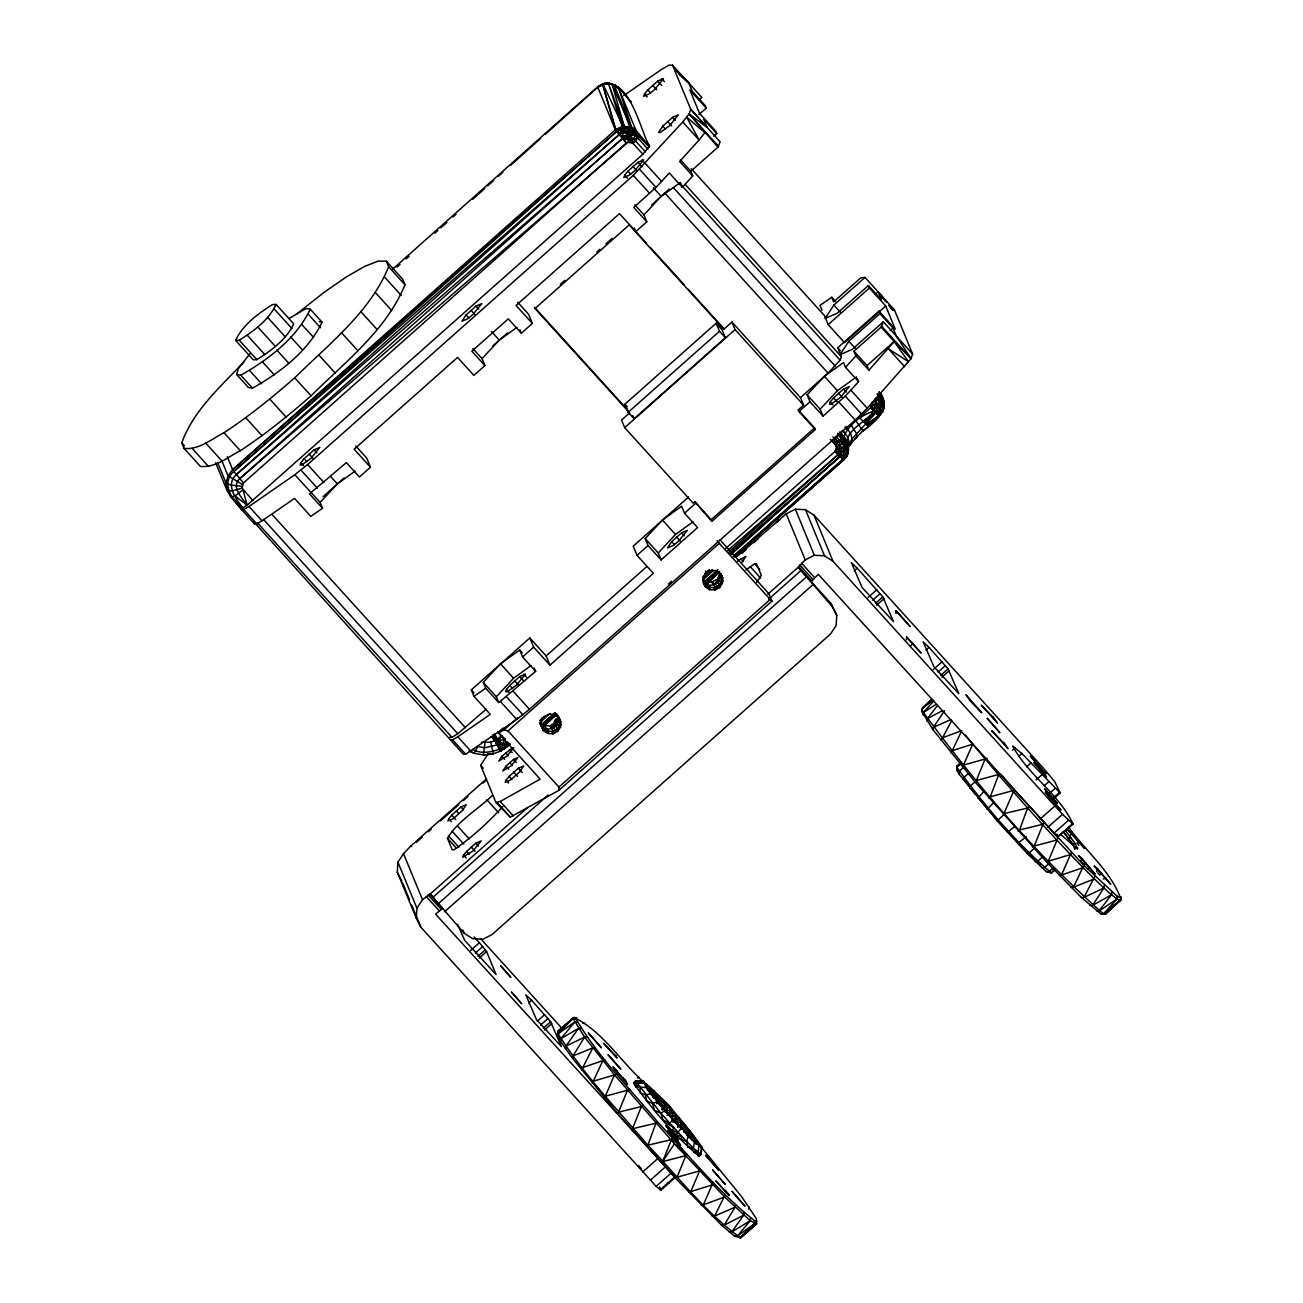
<?xml version="1.0" encoding="UTF-8"?>
<svg xmlns="http://www.w3.org/2000/svg" width="1303" height="1303" viewBox="0 0 1303 1303"><rect width="100%" height="100%" fill="white"/><g stroke="black" fill="none" stroke-linecap="round" stroke-linejoin="round"><path stroke-width="1.5" d="M544.573 729.989L539.931 723.312L543.416 730.674L547.765 733.459L552.977 733.719L557.651 731.358L559.639 724.859L559.687 719.077L557.896 715.461M721.536 581.089L722.432 583.239L718.767 585.65L719.565 587.588L721.536 581.089L721.601 575.323L722.742 578.092L722.432 583.239L719.565 587.588L714.891 589.95L709.679 589.689L705.33 586.904L702.985 582.311L703.311 577.164L706.177 572.831L710.852 570.47L716.064 570.714L720.412 573.499L722.742 578.092M734.469 556.804L843.578 459.926C844.507 451.946 844.051 441.75 839.083 435.104M879.395 415.559L880.046 410.966L877.685 395.868M559.704 727.204L557.212 724.11L557.472 715.673M721.618 583.435L719.126 580.356L719.386 571.919M734.159 556.723L843.578 459.926L847.194 455.382L847.699 450.903L843.448 438.183L839.458 433.85M875.29 398.376L877.636 415.103L883.19 410.494L883.434 407.139L879.199 394.418L877.261 393.978C894.672 406.324 873.336 423.345 862.456 431.326C873.547 422.139 891.871 409.386 880.437 393.229C883.418 398.848 885.437 405.428 882.929 411.618L867.293 425.511L878.939 416.064L870.551 407.839L871.821 402.578L878.597 399.321L879.737 396.389L877.212 394.141M649.578 146.066L637.037 132.026L632.704 131.342L629.919 134.763L627.997 142.239L239.703 478.69C230.696 487.403 242.342 497.958 247.179 505.173L642.9 154.243L649.578 146.066C640.262 131.864 629.121 69.613 597.735 87.057L615.358 129.86L626.157 143.118L243.466 482.941L242.081 488.169L252.831 500.596M645.685 1086.539L645.734 1084.796L642.754 1081.132L635.799 1080.724L633.975 1082.809L635.962 1081.523L642.786 1081.555M495.922 802.42L510.336 817.144L558.824 790.384L558.922 787.061L508.007 730.918L504 729.908L498.397 733.052L540.175 779.113L500.238 801.475L495.922 802.42L480.644 765.317L488.136 753.753M839.898 432.547C844.507 437.727 849.996 444.616 847.683 452.076L844.295 454.731L841.885 458.868L839.474 440.512L836.086 436.13M879.085 391.959L883.467 400.412L879.199 394.418L884.004 402.822L883.89 405.77L883.418 408.295L880.046 410.966L877.636 415.103M645.441 1086.588L646.304 1084.471C656.386 1096.002 675.426 1105.775 677.218 1121.802L683.277 1123.251L698.815 1144.05L695.639 1143.839L698.001 1142.08L691.893 1139.978M841.885 458.868L847.439 454.258L847.992 446.082C842.797 430.56 866.951 422.074 873.613 411.096L880.046 410.966L876.544 405.184L871.886 405.331L873.613 411.096C861.202 415.348 848.709 424.42 843.807 436.863C847.895 442.026 849.735 449.112 847.194 455.382L733.67 556.593M837.943 433.541L841.559 437.629L842.227 436.912L841.526 437.743L843.448 438.183C849.719 443.248 842.894 451.213 836.151 449.095L834.8 451.604L725.69 548.482M881.691 398.865L880.6 402.969L876.544 405.184L873.596 410.217L870.551 407.839L859.508 417.628L868.026 426.146L882.929 411.618M485.025 742.889L483.397 754.991L493.43 753.851L490.677 742.238L481.296 742.238M626.157 143.118L622.769 135.838L622.818 130.675C626.515 125.593 634.04 126.896 637.037 132.026L633.193 128.427L629.17 126.733L649.366 147.044M1068.883 827.503C1085.725 851.234 1111.703 871.919 1121.052 899.591L1105.465 914.169L1100.677 913.729L1081.425 897.506L1046.342 861.772L975.361 782.321L933.095 729.843L921.758 711.487L922.768 707.659L931.596 699.548M700.167 1145.809L741.782 1196.871L756.457 1218.794L756.62 1223.924L740.446 1237.85L734.517 1236.091L721.601 1225.211L675.166 1177.928L617.834 1113.739L572.587 1058.411L560.583 1041.406L557.586 1034.11L557.749 1031.341L573.923 1017.415C601.872 1030.771 620.261 1060.805 643.063 1081.555M675.671 1177.081L660.963 1190.144L656.175 1186.381L420.853 927.182L416.292 918.24L397.301 872.163L397.92 862.097L403.523 853.644L410.543 846.282L486.573 778.771M416.292 918.24L416.911 908.175L397.92 862.097M541.087 726.08L541.608 718.034M559.687 719.077L560.827 721.862L560.518 727.009L557.651 731.358L556.853 729.419L560.518 727.009L559.639 724.859M557.912 1036.471L557.749 1031.341L573.923 1017.415L571.089 1020.249M701.226 1153.497L701.633 1146.624C684.498 1123.007 665.23 1099.634 642.754 1081.132L633.747 1083.477C652.803 1109.716 674.221 1135.695 699.174 1156.233L701.226 1153.497L699.174 1156.233M1054.355 798.218L1060.235 792.99L1021.829 753.476L1012.675 746.049C1028.262 775.252 1059.241 794.097 1073.102 824.196L1062.482 814.277L832.992 561.235L824.49 555.778L814.326 555.29L805.221 559.899L798.202 567.261L830.825 603.256L835.386 612.198L836.738 615.488L836.135 625.538L830.516 634.007L491.98 934.609L482.876 939.219L472.712 938.73L464.21 933.29L430.218 894.005L422.514 899.721L416.911 908.175M906.416 639.757L906.595 637.004L920.944 652.852L906.595 637.004M1055.463 869.443L1051.423 873.043L1046.244 871.577L1026.992 853.286L997.137 820.841L958.927 773.933L956.711 770.073L956.956 765.985L961.011 762.385M1100.677 913.729L1103.429 913.892L1120.205 900.65L1121.215 896.822M640.115 1081.718L643.063 1082.207L665.312 1110.368L698.945 1145.76L697.659 1155.745L700.933 1154.377L701.633 1146.624M923.257 715.135L921.921 708.718L931.824 699.434M575.845 1018.637L573.076 1018.474L558.075 1033.719C583.369 1074.258 616.971 1108.967 647.868 1145.223C677.983 1176.593 705.184 1212.148 740.446 1237.85L754.584 1223.647L754.779 1220.878C718.425 1192.18 688.994 1155.631 657.543 1121.85C629.642 1088.168 597.751 1056.668 575.845 1018.637L576.692 1017.578M956.711 770.073L956.793 768.77M1054.208 869.296L1051.423 873.043C1015.688 842.373 984.319 805.612 956.874 767.32L956.956 765.985M1074.812 848.97L1072.695 843.855L1064.079 832.226M1065.463 830.516L1075.415 843.872L1077.581 849.149L1061.033 834.751M646.076 1087.696L646.304 1084.471L645.718 1085.725L646.304 1084.471L647.526 1090.416L649.106 1086.588L646.76 1086.181L646.304 1084.471L645.799 1085.546M560.583 1041.406L560.795 1038.719L574.59 1022.187L577.359 1022.285M728.963 551.967L837.862 454.861L836.151 449.095L836.282 443.769L833.154 439.192M933.909 700.867L923.436 712.432C976.403 785.058 1036.146 854.247 1103.429 913.892L1116.997 899.021L1117.208 896.269L1083.819 865.322L1014.614 790.155L990.231 796.817L989.091 798.332M870.99 407.35L875.763 410.966L875.583 413.149L852.178 438.785L847.553 446.017M958.927 773.933L959.155 771.295L963.194 767.695M927.068 721.308L927.313 718.686L936.938 706.21M734.517 1236.091L737.237 1236.238L750.235 1220.699L750.479 1217.963M697.366 1144.034L698.815 1144.05L697.284 1143.22L698.001 1142.08L696.274 1141.2L694.939 1137.666L675.72 1114.505L673.423 1116.345L671.745 1111.215L667.853 1105.726L662.217 1105.025L660.377 1097.712L656.126 1094.65L653.471 1095.937L653.927 1091.132L649.317 1088.249L649.106 1086.588L647.021 1086.36L652.119 1090.676L650.067 1092.663L649.317 1088.249L652.021 1090.758M840.24 454.812L840.81 448.949L844.295 454.731L841.184 455.138L834.8 451.604L843.546 459.926C850.859 453.737 849.084 442.857 841.526 437.743M896.057 613.55L895.731 610.684L910.097 626.515L896.317 610.83M565.518 1048.768L565.795 1046.211L578.467 1028.442L581.171 1028.458M748.573 1209.054L748.85 1206.497M1096.393 910.83L1099.08 910.944L1111.508 894.77L1111.817 892.083M835.239 451.115L837.845 453.981L839.702 445.414L842.862 443.085L843.986 440.153L837.34 434.502M873.596 410.217L875.437 401.65L878.808 404.435L880.339 410.754L880.6 402.969L876.349 397.61M558.987 717.399C559.655 724.468 552.635 729.892 545.924 728.996L541.918 727.058L540.126 723.426M720.901 573.629C721.569 580.698 714.533 586.122 707.838 585.226L703.832 583.288L705.33 586.904M933.095 729.843L933.42 727.335L944.447 710.672M729.11 1231.889L731.765 1231.97L743.671 1215.178L744.013 1212.523M472.647 749.437C484.032 755.789 496.557 750.251 507.681 746.228L503.854 749.209L495.857 742.677L496.215 740.023L493.821 734.501M494.7 733.898L497.469 739.143L503.023 744.567L502.535 748.117L500.433 751.147L493.3 753.867M693.799 1137.926L694.939 1137.666L694.222 1138.496L696.274 1141.2L694.01 1138.008L689.352 1136.542L691.111 1134.424L688.179 1137.03L691.111 1134.424L694.939 1137.666L693.261 1137.763L690.769 1133.789L685.964 1132.242C690.215 1124.717 676.99 1121.199 675.72 1114.505L671.354 1110.97L667.185 1110.433L667.853 1105.726L660.8 1099.504L657.575 1100.123L656.403 1094.764L649.106 1086.588L652.119 1090.676M963.34 780.139L963.683 777.679L969.09 772.874M646.549 1087.484L635.88 1087.028L638.372 1085.366L635.343 1086.148L636.727 1082.972L643.063 1082.207L646.011 1085.448L645.539 1086.8M1089.911 905.373L1092.517 905.422L1103.902 887.995L1104.309 885.389M572.587 1058.411L572.962 1055.967L584.575 1037.09L587.197 1036.976M604.217 83.539L608.615 83.294L602.849 83.848L597.735 87.057L604.217 83.539L608.615 83.294L615.537 85.477L619.055 88.376M509.88 744.192L500.433 751.147L499.244 749.062L500.808 742.449L495.857 742.677M721.699 1225.292L724.142 1225.195L735.055 1207.197L735.527 1204.656M842.569 430.218L847.911 437.352L849.084 442.971L847.667 448.151L851.364 443.15L852.178 438.785L850.615 433.687L845.973 426.325M941.157 740.511L951.711 720.543M683.733 1131.346L686.697 1128.756L682.479 1123.593L679.547 1126.232L683.277 1123.251L677.365 1117.958L672.983 1121.867L677.365 1117.958L682.479 1123.593L681.86 1127.258L686.697 1128.756L683.766 1131.379M694.548 1141.754L693.343 1148.09L700.933 1154.377M652.542 1096.067L646.011 1085.448M713.197 1182.31L703.359 1204.835L701.128 1205.128M1081.425 897.506L1083.901 897.441L1094.895 876.398M627.997 142.239L633.111 143.444L639.789 135.268M581.594 1070.04L592.751 1047.921L595.259 1047.645M876.919 411.373L864.133 422.53L875.307 412.904L875.763 410.966M969.725 788.38L970.263 786.149L975.654 781.36M712.204 1216.22L714.598 1216.074L725.25 1194.574M561.153 724.94L557.261 719.109L555.453 726.048L557.798 729.289M723.067 581.171L719.175 575.34L717.367 582.278L719.712 585.519M555.827 730.69L553.303 727.579L557.261 719.109M717.741 586.92L715.217 583.809L719.175 575.34M289.168 318.437L306.172 308.502L310.261 309.169L322.02 322.118C308.436 350.996 280.015 372.707 252.521 388.131L248.417 387.48L236.674 374.515L238.172 368.879L250.029 353.618M236.674 374.515L240.762 375.183C268.271 359.758 296.693 338.031 310.261 309.169M951.076 753.036L961.011 732.27M1070.333 835.695L1071.245 832.731L1067.809 829.946L1084.536 848.4L1071.245 832.731M1080.887 861.299L1081.799 858.335L1078.363 855.55L1095.09 873.987L1081.799 858.335M1071.147 887.441L1073.477 887.213L1083.819 865.322M1096.637 871.691L1097.549 868.726L1094.113 865.941L1110.84 884.379L1097.549 868.726M552.895 725.624L555.664 718.979M556.837 722.139L557.13 721.227L554.41 720.885M841.901 436.554L841.559 437.629L838.024 433.166M592.344 1083.379L602.817 1060.626L605.178 1060.17M698.229 1152.536L693.831 1152.569L695.786 1150.305L687.968 1146.933L686.616 1141.363L688.489 1135.711M633.975 1082.809L635.799 1080.724L644.122 1081.571M605.7 84.141L608.387 83.294L612.117 84.223L631.027 127.678L622.899 126.863L618.941 134.763L236.283 474.618C225.012 484.879 235.99 498.772 242.765 507.844L247.179 505.173L243.042 489.798L234.98 495.987L230.989 497.127L227.113 490.628L215.614 462.728M296.253 314.284L324.691 291.888L346.435 276.887L364.612 266.415L378.179 261.089L386.356 261.203L402.676 279.2L404.956 284.754C386.405 330.245 345.116 362.039 311.026 395.835C288.549 415.478 265.307 434.322 240.322 450.708C227.764 457.076 215.337 468.038 200.385 466.393L184.081 448.395L181.785 442.841C193.463 410.103 221.184 386.242 244.329 361.387M184.081 448.395C199.017 450.056 211.461 439.078 224.002 432.71C248.987 416.325 272.229 397.496 294.706 377.837C328.812 344.041 370.085 312.264 388.636 266.757L386.356 261.203M637.037 132.026L633.193 128.427L634.398 130.935L622.899 126.863L616.482 131.603L233.807 471.458C220.565 483.332 232.406 499.586 241.413 509.473L243.759 509.506L248.987 506.476L294.82 474.732L307.589 464.568L633.274 175.384L682.756 121.993L689.124 113.915L690.737 109.322L672.543 65.183L669.025 65.15L661.191 69.678L623.665 95.656M294.82 474.732L320.115 502.404L322.541 508.268L310.814 516.395L294.494 498.397L262.033 520.874L256.821 523.904L254.476 523.871L253.499 521.509L463.331 754.209L465.676 754.225L516.737 719.468L529.49 709.288L855.191 420.103L867.244 408.23L911.025 358.634L912.637 354.058L894.444 309.902L865.029 277.425L860.778 277.816L833.659 301.905L831.737 297.247L820.01 305.374L822.014 310.228M713.458 1182.57L712.66 1184.785L688.668 1192.261M646.418 1146.379L647.868 1145.223L655.93 1123.186L657.543 1121.85M717.937 147.158L720.136 141.815L690.737 109.322L707.089 127.433L689.124 113.915L717.937 147.158L690.802 171.247L692.724 175.905L682.381 187.388L669.319 172.99L655.995 187.388L633.763 207.438L646.809 221.836L635.766 231.625L634.252 227.944M881.105 327.102L894.151 341.5L868.938 370.247L855.892 355.849L853.97 351.191L881.105 327.102L883.304 321.776L912.637 354.058M1018.018 831.021L1019.565 829.978L1027.627 808.023L1029.126 806.557M1003.44 814.701L1014.271 789.781L1000.525 773.917L976.289 780.578L975.361 782.321M740.446 1237.85L756.62 1223.924L750.235 1220.699L724.631 1196.968L674.4 1143.806L672.104 1138.154L662.624 1161.576L660.963 1162.488M631.922 1129.978L641.385 1106.573L643.193 1105.481M847.683 452.076L848.514 449.828L847.716 444.176L843.448 438.183M883.418 408.295L884.265 406.064L881.594 401.015L878.597 399.321M1032.432 846.836L1034.191 846.038L1043.67 822.682M235.599 340.376C242.863 324.708 258.141 313.665 272.441 304.576L276.089 304.43L293.712 323.877C286.448 339.529 271.171 350.588 256.87 359.661L253.222 359.807L235.599 340.376L239.247 340.23C253.548 331.157 268.825 320.098 276.089 304.43M300.879 462.728L299.999 465.008L301.791 464.943L310.847 458.412L319.87 447.369L314.104 449.861L304.169 458.672L300.879 462.728L303.599 465.725M644.513 93.979L643.633 96.275L649.399 93.783L654.481 89.679L663.504 78.62L657.738 81.112L647.803 89.94L644.513 93.979L647.233 96.976M624.691 175.188L623.828 177.485L629.577 174.993L634.675 170.872L643.698 159.829L637.933 162.321L627.997 171.149L624.691 175.188L627.411 178.185M448.688 818.887L447.874 821.004L453.216 818.691L462.418 810.531L466.279 804.668L460.936 806.964L451.75 815.141L448.688 818.887L451.294 821.753M502.746 806.573C488.299 822.568 471.865 837.373 454.177 849.686L452.19 849.768L447.45 838.252C458.216 820.581 477.826 809.554 492.567 795.27M506.46 689.45L505.597 691.746L507.372 691.681L516.444 685.15L525.467 674.107L519.702 676.583L509.766 685.411L506.46 689.45L509.18 692.447M463.607 855.077L462.793 857.211L472.842 851.087L481.198 840.875L475.872 843.171L466.669 851.348L463.607 855.077L466.213 857.96M513.805 747.775L506.981 756.066L498.756 761.082L501.916 756.277L512.47 747.743M506.036 780.188L505.238 782.305L510.564 779.992L519.767 771.832L523.627 765.969L518.301 768.265L509.098 776.441L506.036 780.188L508.659 783.054M629.642 412.888L621.547 420.071L624.674 427.645L693.196 503.219L694.857 501.753L711.861 521.379L815.255 429.567L798.934 411.569L798.267 409.924L803.593 405.2L800.482 397.627L828.073 373.114L840.142 360.149L841.445 356.761L837.731 347.738L878.939 311.156L895.259 329.138L885.731 306.026L869.41 288.028L868.384 285.569L837.275 313.192L825.076 318.469L833.904 305.049L865.029 277.425M830.288 401.91L829.408 404.207L831.2 404.142L840.272 397.61L849.279 386.568L843.53 389.06L833.594 397.871L830.288 401.91L833.008 404.924M811.248 581.659L818.268 574.297L1057.45 837.096L1073.102 824.196M962.575 767.092L972.771 744.111L965.507 735.087M990.231 796.817L998.619 774.91L972.771 744.111L951.662 750.87M675.166 1177.928L677.039 1177.228L686.534 1153.986L678.049 1147.796L682.3 1149.344L674.4 1143.806L614.479 1074.894L584.575 1037.09L573.076 1018.474M660.377 1097.712L659.579 1099.716L656.663 1095.383L653.699 1097.957L656.663 1095.383L660.377 1097.712L660.637 1099.504L657.706 1102.11M977.771 798.25L983.928 791.507M617.834 1113.739L627.443 1090.334L629.447 1089.471M1057.873 838.106L1048.296 861.185L1046.651 862.097M976.289 780.578L985.117 759.014L987.218 758.248M1059.355 875.421L1061.505 875.03L1071.375 852.439M690.737 1191.773L700.428 1168.905M604.527 1098.071L614.479 1074.894L616.677 1074.242M838.432 448.932L835.223 444.73L839.474 440.512L845.859 444.779L848.514 449.828L844.263 457.907M884.265 406.064L880.014 414.126M243.466 482.941L233.807 471.458L618.941 134.763L622.964 132.401L624.446 129.339L602.849 83.848M507.877 742.384L500.303 745.544L497.583 741.944L501.655 735.755L497.632 731.52M242.081 488.169L231.967 490.922L227.113 490.628L226.071 483.12L228.009 475.758L232.651 469.666L615.358 129.86L618.045 130.561L618.941 134.763L629.186 139.796L630.896 142.222L637.02 133.541L638.568 133.883L639.561 136.245M687.968 1146.933L693.343 1148.09L686.616 1141.363L680.508 1139.262L682.577 1137.128L676.273 1134.734L681.241 1128.072M552.977 733.719L556.853 729.419L552.977 733.719L552.081 731.553L546.625 730.69L541.918 727.058M714.891 589.95L718.767 585.65L714.891 589.95L713.995 587.783L708.539 586.92L703.832 583.288L707.822 587.686M837.845 453.981L840.81 448.949M498.397 733.052L502.877 728.214M501.28 736.048L497.583 741.944L496.215 740.023L490.677 742.238M501.655 735.755L498.674 740.446L496.215 740.023L501.655 735.755L505.238 739.127L502.339 743.915L507.698 742.221M987.055 809.261L993.489 802.827M470.09 751.522L474.276 753.281L477.712 746.554L484.749 747.775L497.062 744.974L500.303 745.544M878.939 311.156L879.948 313.616L848.839 341.256L839.995 354.66L852.195 349.399L883.304 321.776M541.396 720.934L544.263 716.601L548.938 714.239L554.15 714.484L558.498 717.269L560.827 721.862M674.4 1143.806L662.624 1161.576L685.345 1155.794M839.474 440.512L841.477 437.906M843.546 459.926L847.194 455.382M921.758 711.487L922.589 710.444M466.083 314.919L461.913 321.238L467.663 318.763L472.761 314.642L481.784 303.599L476.018 306.091L466.083 314.919L468.803 317.916M662.722 126.147L658.552 132.483L660.344 132.401L669.4 125.87L678.423 114.827L672.657 117.319L662.722 126.147L665.442 129.144M671.68 541.641L667.494 547.977L673.26 545.485L678.358 541.38L687.365 530.337L681.616 532.829L671.68 541.641L674.4 544.638M505.987 766.148L502.811 770.953L511.053 765.952L517.91 757.564L513.529 759.454L505.987 766.148L508.724 769.161M742.075 562.196L745.935 556.332L737.465 561.186M756.652 582.343L761.294 575.291L756.554 563.776L754.567 563.857L745.902 569.965M911.025 645.571L913.028 643.112M1085.855 862.667L1084.145 864.752L1081.979 862.456M1101.605 873.059L1099.895 875.144L1097.729 872.847M851.445 425.429L856.576 433.801L856.608 437.205L849.019 445.61L851.364 443.15M845.549 367.332L843.546 362.462L824.359 376.29L807.111 394.809L809.977 401.78L823.04 416.162L845.272 396.128L858.596 381.73L845.549 367.332L855.892 355.849M707.187 583.825L719.517 571.48M673.309 1119.407L669.742 1123.251L663.097 1120.238L660.865 1113.202L635.962 1081.523M320.115 502.404L337.363 483.885L355.019 471.165M322.541 508.268L309.479 493.886L346.37 462.614L359.416 477.012L370.459 467.207L354.139 449.226L457.548 357.397L473.852 375.394L484.895 365.589L482.029 358.634L499.277 340.116L516.933 327.395M646.809 221.836L643.943 214.865L661.191 196.346L680.378 182.518L682.381 187.388M534.214 667.885L535.647 671.354L498.756 702.61L485.71 688.212L483.283 682.349L500.531 663.83L519.718 650.002L522.324 652.884M498.756 702.61L496.345 696.747L513.594 678.228L531.168 665.556M645.197 538.579L662.445 520.06L681.632 506.232L684.498 513.187L697.545 527.585L661.126 559.932L648.063 545.55L645.197 538.579L658.259 552.977L661.126 559.932M658.259 552.977L675.491 534.458L693.082 521.786M823.04 416.162L820.157 409.207L837.406 390.688L856.592 376.86M633.193 128.427L639.431 136.424L629.919 134.763L622.818 130.675L618.941 134.763L632.737 138.802L635.831 140.838L632.753 143.118L635.62 141.082L645.408 151.881M696.519 1141.347L698.001 1142.08L694.971 1142.275M509.587 744.371L500.433 751.147L509.815 744.29M741.293 1236.791L746.749 1231.254M649.041 1091.197L646.939 1088.233L648.031 1088.64C661.126 1106.459 684.58 1132.34 697.3 1143.415L698.815 1144.05L697.528 1143.399M856.608 437.205L855.077 438.736L862.977 430.788L855.957 420.918M562.603 1028.784L566.854 1024.516M997.137 820.841L1003.847 814.733M651.484 205.092L669.221 188.984M508.365 742.71L505.01 745.853L509.717 743.557M677.576 1127.046L681.958 1123.105L677.527 1126.981M554.899 712.725L541.331 724.908L555.111 712.92M702.643 580.079L713.197 570.616M731.292 554.361L841.184 455.138L837.862 454.861L727.677 550.583M656.728 1103.641L661.126 1099.683L666.322 1105.237L667.185 1110.433M662.836 1107.599L665.768 1104.993L661.403 1100.318L658.487 1102.924L661.403 1100.318L665.963 1105.025L661.908 1109.195L666.322 1105.237M672.381 1121.036L676.778 1117.078L672.348 1120.971M672.755 1121.313L677.153 1117.355L672.706 1121.264M679.4 1126.004L683.277 1123.251M397.04 267.099L400.07 264.395M406.113 258.971L409.142 256.268M434.827 233.237L437.857 230.533M440.886 227.83L446.929 222.406M452.972 216.982L456.001 214.278M472.631 199.375L484.716 188.544M487.745 185.824L493.788 180.417M498.316 176.345L502.86 172.289M510.418 165.514L540.647 138.427M545.175 134.356L598.077 86.943L600.536 85.982M539.898 720.592L544.442 716.536M704.76 573.564L709.304 569.509M392.708 269.102L598.012 86.568M239.703 478.69L623.29 137.483L629.251 137.255M698.897 100.103L701.861 97.481L672.543 65.183M698.88 114.615L706.242 108.084L705.216 105.608L692.17 91.226L688.815 83.083L676.257 70.671L688.847 83.18M713.816 136.31L716.78 133.672L715.77 131.212L699.45 113.214L689.922 90.086L706.242 108.084M560.339 284.347L564.883 280.292M596.79 251.968L599.836 249.264M605.911 243.873L611.987 238.465M323.16 496.622L344.139 477.989M492.567 346.191L507.551 332.884M484.895 365.589L471.849 351.207L508.284 318.86L521.33 333.242L532.373 323.453L528.578 314.235L517.698 302.231M624.886 404.239L716.145 323.209L722.025 329.692L725.348 337.754L634.089 418.784L628.209 412.302L624.886 404.239L627.248 406.829M628.209 412.302L719.484 331.271L716.145 323.209M628.29 411.39L535.012 308.518L629.219 224.865L723.849 329.236L731.944 322.053L800.482 397.627M624.674 427.645L735.071 329.61L731.944 322.053M885.731 306.026L844.507 342.624L828.203 324.626L869.41 288.028M875.111 294.445L878.075 291.807L886.545 302.361M450.268 739.811L452.613 739.827L457.842 736.814L490.286 714.337L473.983 696.339L471.311 689.89L529.832 637.949L546.136 655.946L549.947 665.149L653.34 573.336L637.02 555.339L633.225 546.136L688.587 496.964M535.647 671.354L522.584 656.956L533.627 647.168L529.832 637.949M637.02 555.339L648.063 545.55M684.498 513.187L695.541 503.398M798.934 411.569L809.977 401.78M890.047 330.653L893.011 328.014L879.948 313.616M868.938 370.247L867.032 365.589L894.151 341.5L911.025 358.634L896.317 336.06L893.011 328.014M449.291 737.433L451.946 737.335L457.825 733.752L486.149 709.207M546.136 655.946L646.5 566.821M711.861 521.379L711.177 519.734L814.57 427.921L798.267 409.924M504 729.908L517.698 717.741M668.406 583.923L671.452 581.219M508.007 730.918L719.289 543.318L717.122 540.68M704.874 582.164L716.992 571.398M543.53 726.357L557.163 714.239M705.672 582.376L717.79 571.61M735.706 557.114L748.948 545.354M708.588 581.643L719.223 572.196M735.951 557.342L786.23 513.822L795.335 509.212L805.498 509.701L814 515.157L1043.556 768.347L1054.648 781.539L1060.235 792.99M416.178 842.52L422.253 837.112M428.345 831.721L431.391 829.017M440.512 820.906L458.754 804.717M463.314 800.661L467.875 796.605M483.087 783.103L486.133 780.399M741.586 553.58L746.147 549.524M753.753 542.781L758.313 538.725M776.555 522.519L779.601 519.816L778.526 519.539M527.536 807.599L430.218 894.005L434.127 898.321M767.793 594.266L798.202 567.261L832.194 606.546L836.738 615.488M432.645 897.588L548.205 794.96M768.689 599.185L800.628 570.828M558.922 787.061L770.187 599.461L771.946 601.139L558.824 790.384M437.922 904.054L805.905 577.31M429.55 894.037L442.613 908.435L435.577 914.12L674.742 1176.902L660.035 1189.981M444.632 911.693L812.6 584.949M854.279 570.828L857.227 568.206L882.799 596.855L893.516 621.694L862.081 587.49L851.38 562.652L857.227 568.206M470.562 950.538L479.39 942.688L486.589 951.532L496.085 974.579L464.666 940.375L457.614 924.413M867.977 597.654L876.805 589.803M475.383 953.047L482.745 946.515M872.798 600.162L880.16 593.631M478.022 956.288L485.384 949.74M875.437 603.403L882.799 596.855M479.227 958.063L486.589 951.532M876.658 605.178L884.02 598.647M528.66 1002.887L531.608 1000.281L550.648 1021.731L561.365 1046.553L536.461 1019.549L525.76 994.726L531.608 1000.281M926.075 650.002L929.023 647.396L948.063 668.846L958.78 693.668L933.876 666.664L923.175 641.842L929.023 647.396M537.292 1021.21L544.654 1014.662M933.241 669.628L942.069 661.777M540.647 1025.021L548.009 1018.49M938.062 672.136L945.424 665.605M543.286 1028.262L550.648 1021.731M940.701 675.377L948.063 668.846M544.507 1030.054L551.853 1023.506M941.922 677.169L949.284 670.622M956.874 767.32L960.914 763.737M1012.496 750.251L1015.444 747.629M1018.881 756.098L1021.829 753.476M1026.634 766.799L1031.048 762.874M662.201 1109.798L667.853 1105.726L671.143 1110.922L668.211 1113.528M1036.129 779.911L1042.009 774.682M1044.126 785.807L1048.54 781.881M673.618 1119.619L676.55 1117.013L672.267 1116.101L671.99 1111.866L669.025 1114.44L671.99 1111.866L675.72 1114.505M1048.996 793.869L1054.876 788.641M1014.5 826.656L1007.496 832.422M678.798 1125.613L681.73 1123.023L677.365 1117.958M679.563 1126.525L682.495 1123.919L686.697 1128.756M1053.28 797.941L1059.16 792.713M683.538 1131.265L686.453 1128.659L682.495 1123.919M684.205 1132.095L687.137 1129.489L689.873 1131.199L690.541 1133.708M642.754 1171.918L657.478 1158.839M1040.185 819.017L1054.893 805.954M1026.259 836.77L1017.61 843.416M650.344 1180.225L665.067 1167.162M1047.759 827.34L1062.482 814.277M1034.549 848.106L1029.158 852.895L1026.992 853.286M656.175 1186.381L670.898 1173.319M1053.606 833.497L1068.313 820.434M1057.45 837.096L1072.174 824.017M1042.937 856.576L1037.53 861.381L1035.152 861.527M1049.648 862.961L1044.257 867.749L1041.667 867.733M1053.003 868.107L1048.948 871.707L1046.244 871.577M868.026 426.146L879.297 416.146L874.883 405.363M539.409 722.953L550.029 713.555M703.131 577.701L712.383 569.786M730.413 553.498L839.832 456.913L840.012 454.731L839.572 456.669L730.055 553.14M705.298 582.278L717.464 571.528M653.178 1097.256L656.126 1094.65L653.194 1097.273L655.979 1094.683L653.927 1091.132M233.807 471.458L232.651 469.666L616.482 131.603L602.654 84.141C615.635 79.564 623.241 93.963 630.571 101.471L631.271 101.634M539.947 720.64L544.507 716.617M702.692 577.262L710.282 570.567M704.271 581.627L717.969 569.574M733.182 556.169L842.78 459.715M663.015 1107.615L665.963 1105.025M656.679 1103.592L661.126 1099.683M679.368 1125.971L682.349 1123.365M684.189 1132.079L687.137 1129.489M236.283 474.618L622.362 138.818L629.186 139.796L638.112 138.346L647.9 149.145M662.152 1109.749L666.599 1105.889M922.768 707.659L930.391 701.633M921.921 708.718L933.062 700.183M1111.492 906.904L1121.052 899.591L1105.465 914.169L1103.429 913.892M737.237 1236.238L754.584 1223.647M558.075 1033.719L574.59 1022.187M866.137 424.55L878.515 415.95M473.983 696.339L485.71 688.212M862.83 421.211L875.307 412.904M674.368 1121.932L676.713 1123.952L673.325 1119.033L672.006 1119.912L671.68 1118.251L677.316 1124.766M1099.08 910.944L1116.997 899.021L1120.205 900.65M923.436 712.432L935.407 704.793M640.017 1087.777L640.262 1092.989L645.408 1094.781L646.581 1100.921L652.542 1103.478L654.383 1110.205L660.865 1113.202L665.312 1110.368M731.765 1231.97L750.235 1220.699M602.654 84.141L597.735 87.057L602.654 84.141L615.358 129.86M560.795 1038.719L578.467 1028.442M1092.517 905.422L1111.508 894.77L1116.997 899.021M927.313 718.686L942.232 710.77M743.671 1215.178L724.142 1225.195L721.601 1225.211M621.482 90.835L613.436 84.483L618.55 88.018L636.19 130.854L629.805 126.766L622.183 126.391L615.586 129.73L622.899 126.863M694.19 1141.9L683.717 1131.037M565.795 1046.211L584.575 1037.09M1083.901 897.441L1103.902 887.995L1111.508 894.77M933.42 727.335L950.962 719.549M1079.601 841.95L1077.027 843.074L1078.835 845.289M1087.582 868.678L1090.155 867.554M1103.332 879.069L1105.905 877.945M714.598 1216.074L735.055 1207.197M634.04 1082.598L637.314 1081.213M572.962 1055.967L592.751 1047.921M1073.477 887.213L1094.357 878.874L1103.902 887.995M941.597 738.166L961.875 730.576M637.33 1078.037L639.203 1077.353M694.01 1138.008L694.939 1137.666M703.359 1204.835L724.631 1196.968M687.088 1135.076L688.017 1134.734L690.737 1138.545L688.31 1136.232M652.542 1103.478L657.82 1101.605M582.115 1067.776L602.817 1060.626M1061.505 875.03L1083.119 867.635L1094.357 878.874M629.61 1089.65L605.358 1096.214M1046.342 861.772L1070.496 854.573L1083.119 867.635M593.012 1081.311L614.479 1074.894M630.896 142.222L635.831 140.838M963.324 765.138L985.117 759.014M677.039 1177.228L699.45 1170.941M713.995 587.783L716.552 587.067M552.081 731.553L554.638 730.836M499.065 740.821L505.238 739.127M1034.191 846.038L1056.798 840.028L1070.496 854.573M685.964 1132.242L689.873 1131.199M836.07 446.343L839.702 445.414L843.057 448.199L844.605 454.519L844.849 446.734L842.862 443.085M1019.565 829.978L1042.384 824.376L1056.798 840.028M618.86 1112.11L641.385 1106.573M647.868 1145.223L670.719 1139.734M1004.776 813.43L1027.627 808.023L1042.384 824.376M633.16 1128.593L655.93 1123.186M618.045 130.561L624.446 129.339L631.141 132.662L638.112 138.346M645.408 1094.781L651.419 1093.787M622.769 135.838L629.919 134.763L632.737 138.802M696.502 1143.529L697.447 1144.067L696.307 1143.594M687.121 1134.864L688.017 1134.734L687.007 1134.701M493.43 753.851L483.788 754.942L473.624 753.281M1068.313 837.682L1070.903 837.536M1072.695 843.855L1075.415 843.872M892.604 309.886L888.972 305.374L892.604 309.886L894.444 309.902M636.727 1082.972L643.584 1083.151M582.604 1023.295L585.259 1023.376M703.522 579.933L706.421 581.789L711.633 582.05L715.217 583.809M543.416 730.674L540.159 722.774L544.507 725.559L549.719 725.82L553.303 727.579M1074.894 847.683L1077.679 847.813M695.541 1143.317L697.3 1143.415M845.777 453.395L847.536 453.509M241.821 486.296L231.152 485.091L226.071 483.12L217.634 462.663M606.563 83.425L607.735 83.555M671.925 1118.854L673.325 1119.033M754.779 1220.878L756.782 1221.155M623.42 131.473L631.141 132.662L626.515 127.857L637.02 133.541M319.284 321.678L322.02 322.118M664.481 1111.622L666.256 1112.11L656.077 1100.269M410.543 846.282L411.618 846.559M620.57 129.991L622.818 130.675M879.737 396.389L883.499 401.161L879.216 392.089M843.986 440.153L847.748 444.926L845.956 442.629M667.494 1182.538L668.993 1183.026M622.964 132.401L629.919 134.763M844.588 439.241L846.51 441.196M686.616 1141.363L678.554 1132.877L671.99 1130.124L674.156 1128.072L663.097 1120.238M622.183 126.391L608.387 83.294L624.3 126.505L632.704 131.342L634.838 135.284M691.062 1139.017L693.603 1140.223M839.702 445.414L832.21 440.088M610.879 83.587L620.342 89.63M242.309 484.455L228.009 475.758L221.885 460.887M469.113 750.707L474.276 753.281M1117.208 896.269L1120.368 897.865M503.023 744.567L506.313 746.7M846.901 443.623L847.716 444.176L844.833 439.323M698.945 1145.76L701.372 1147.422M678.57 1125.678L681.909 1129.538M844.653 427.4L847.748 429.632M841.95 430.772L845.142 433.15M884.004 402.822L881.594 401.015L883.841 406.292M848.253 446.587L845.859 444.779L848.09 450.056M234.98 495.987L247.179 505.173M619.43 88.734L612.117 84.223L624.3 126.505M677.104 1124.228L681.062 1127.47M662.738 1107.892L670.442 1116.638M615.537 85.477L618.55 88.067L632.085 128.215L613.99 84.695L629.805 126.766M1040.494 865.078L1002.007 825.565M678.912 74.108L688.815 83.083M630.815 127.596L634.398 130.935M616.938 1071.131L614.202 1068.9L627.541 1084.617L626.336 1081.832L612.947 1066.701L617.28 1071.473M636.011 131.408L638.568 133.883M719.126 580.356L721.96 583.174M557.212 724.11L560.046 726.944M232.227 497.323L242.765 507.844L240.778 507.926L230.989 497.127L227.927 489.7M839.93 431.749L846.559 440.023L847.227 444.014M832.91 436.847L837.878 442.14L835.093 437.14M1021.519 833.269L1023.686 835.581M678.554 1132.877L660.865 1113.202M871.821 402.578L874.183 405.168M671.306 1117.974L665.507 1110.189L665.898 1111.85M623.632 1078.509L626.466 1082.011M666.484 1112.534L669.091 1115.384M725.168 1190.486L729.11 1195.633L715.738 1180.876L729.143 1194.851L724.826 1190.079M868.384 285.569L881.447 299.951L878.075 291.807L882.75 298.387M716.78 133.672L703.734 119.273L707.057 127.319M661.712 78.701L664.432 81.698M689.124 113.915L718.49 146.294M881.659 326.255L911.025 358.634M657.738 81.112L661.826 85.607M652.656 85.232L656.728 89.728M682.756 121.993L699.076 139.991L679.677 161.507L692.724 175.905M904.657 366.713L888.337 348.715L908.549 361.794L894.151 341.5M647.803 89.94L650.523 92.936M672.657 117.319L675.377 120.316M831.737 297.247L835.663 301.563M667.576 121.44L671.648 125.935M833.904 305.049L840.435 312.248M848.839 341.256L855.354 348.455M691.225 168.657L824.49 315.619L828.203 324.626M680.361 159.732L690.802 171.247M853.97 351.191L867.032 365.589M837.731 347.738L840.451 350.751M685.069 184.309L841.445 356.761M679.694 183.202L840.142 360.149M633.111 143.444L642.9 154.243M673.439 187.697L835.256 366.143M645.343 163.494L661.663 181.492M850.924 390.232L867.244 408.23M641.907 159.911L644.627 162.908M637.933 162.321L642.004 166.817M843.53 389.06L846.25 392.056M664.905 193.17L828.073 373.114M639.675 169.39L655.995 187.388M845.272 396.128L861.592 414.126M653.357 187.713L661.191 196.346M824.359 376.29L837.406 390.688M632.835 166.442L636.923 170.937M838.432 393.164L842.52 397.659M633.274 175.384L649.594 193.365M838.871 402.106L855.191 420.103M627.997 171.149L630.717 174.146M833.594 397.871L837.666 402.366M634.805 204.799L643.943 214.865M807.111 394.809L820.157 409.207M735.071 329.61L803.593 405.2M830.32 439.339L835.223 444.73M646.288 243.009L619.462 213.643L516.053 305.456L532.373 323.453M650.344 247.489L684.14 284.754M688.196 289.233L721.992 326.516M719.484 331.271L725.348 337.754M1003.391 742.612L1005.802 745.283L991.762 730.739L1008.066 748.72L1003.261 742.449M801.54 563.173L814.587 577.571M799.749 564.916L812.795 579.314M798.527 566.414L811.574 580.812M534.507 307.28L627.785 410.152M754.567 563.857L759.779 569.623M694.857 501.753L711.177 519.734M750.153 566.544L760.594 578.06M740.609 558.645L743.215 561.512M720.087 539.914L768.9 593.728L771.946 601.139M719.289 543.318L770.187 599.461M476.018 306.091L478.738 309.088M681.616 532.829L684.336 535.826M491.443 331.467L499.277 340.116M662.445 520.06L675.491 534.458M470.937 310.195L475.009 314.707M676.518 536.934L680.606 541.429M720.022 585.21L716.308 579.688L711.633 582.05L715.526 587.881M710.542 588.223L706.421 581.789M472.891 348.553L482.029 358.634M388.636 266.757L404.956 284.754M384.922 277.425L401.243 295.423M375.411 292.589L391.714 310.586M360.654 311.368L376.958 329.366M341.5 332.688L357.82 350.67M308.762 314.805L320.505 327.753M301.889 324.561L313.632 337.51M319.088 355.279L335.408 373.261M274.298 309.104L291.921 328.535M290.683 336.94L302.426 349.888M267.571 317.346L285.194 336.777M257.717 326.939L275.324 346.37M276.855 350.067L288.598 363.032M294.706 377.837L311.026 395.835M355.784 446.001L366.664 458.004L370.459 467.207M533.627 647.168L549.947 665.149M247.342 335.311L264.965 354.742M262.522 361.941L274.265 374.906M239.247 340.23L256.87 359.661M249.85 370.769L261.594 383.717M523.676 674.172L526.396 677.169M269.77 399.06L286.09 417.058M314.104 449.861L316.824 452.858M519.702 676.583L523.773 681.094M240.762 375.183L252.521 388.131M330.832 476.686L337.363 483.885M500.531 663.83L513.594 678.228M309.023 453.965L313.095 458.477M514.604 680.703L518.692 685.199M558.107 728.963L554.394 723.458L549.719 725.82L553.612 731.651M304.169 458.672L306.889 461.685M509.766 685.411L512.486 688.407M307.589 464.568L323.91 482.566M513.187 691.307L529.49 709.288M548.644 731.993L544.507 725.559M301.009 470.122L317.313 488.12M506.59 696.844L522.91 714.842M245.746 417.709L262.05 435.707M483.283 682.349L496.345 696.747M500.417 701.47L516.737 719.468M471.311 689.89L474.031 692.903M224.002 432.71L240.322 450.708M509.457 749.583L512.193 752.597M513.529 759.454L516.265 762.467M491.003 736.472L494.798 740.658L499.244 749.062M505.597 752.694L508.333 755.707M518.301 768.265L522.21 772.581M509.668 762.581L512.405 765.594M501.916 756.277L504.652 759.291M513.577 772.076L517.503 776.393M272.294 514.718L465.366 727.66M509.098 776.441L511.704 779.308M205.809 443.183L222.129 461.181M263.385 519.311L457.825 733.752M248.987 506.476L262.033 520.874M457.842 736.814L470.888 751.212M480.644 765.317L483.25 768.2M192.241 448.509L208.561 466.507M257.505 522.894L451.946 737.335M243.759 509.506L256.821 523.904M452.613 739.827L465.676 754.225M181.785 442.841L184.505 445.838M241.413 509.473L254.476 523.871M500.238 801.475L513.301 815.873M497.274 802.746L510.336 817.144M486.899 799.83L498.658 812.795M460.936 806.964L463.559 809.847M456.229 810.775L458.835 813.658M451.75 815.141L455.659 819.457M475.872 843.171L478.478 846.054M457.467 825.972L469.21 838.937M471.149 846.983L475.074 851.299M452.076 831.2L463.835 844.165M466.669 851.348L469.275 854.214M448.411 835.695L458.851 847.211M447.45 838.252L456.587 848.318M623.29 1078.102L626.336 1081.832M480.563 938.6L562.244 1028.686M474.162 936.938L479.39 942.688M428.084 894.933L441.131 909.331M426.195 896.448L439.258 910.846M1027.627 808.023L998.619 774.91M1000.802 824.196L978.634 798.332M992.707 716.845L981.208 705.135L997.512 723.132L992.707 716.845L995.508 720.282M638.421 1165.452L641.581 1169.035M982.446 801.524L984.856 804.391M615.782 1056.228L603.647 1043.296L617.036 1058.052L615.456 1055.316L615.912 1056.407M648.633 1146.966L650.995 1149.832M596.807 1087.06L599.071 1089.829M878.124 291.921L885.372 300.895M652.07 1095.318L649.285 1091.833L655.344 1098.918M975.214 794.178L965.539 781.458M1063.248 831.77L1073.2 845.354M694.222 1138.496L696.079 1141.151M883.434 407.139L880.6 402.969L883.19 410.494M847.699 450.903L844.849 446.734L847.439 454.258M654.171 1097.273L652.282 1094.292L652.494 1095.823M660.751 1105.872L656.354 1100.449M617.785 87.138L618.322 88.164M397.301 872.163L401.861 881.105M1010.02 832.861L1011.763 836.331M880.111 393.522L883.727 402.318L880.111 393.311M1057.026 834.001L1058.378 837.259M857.26 378.489L858.596 381.73M814.57 427.921L815.255 429.567M814 515.157L832.992 561.235M805.498 509.701L824.49 555.778M723.344 327.998L723.849 329.236M795.335 509.212L814.326 555.29M830.825 603.256L832.194 606.546M786.23 513.822L805.221 559.899M705.379 570.893L706.177 572.831M708.539 586.92L709.679 589.689M632.769 415.559L634.089 418.784M519.897 329.773L521.33 333.242M519.718 650.002L522.584 656.956M546.625 730.69L547.765 733.459M659.611 1186.886L660.963 1190.144M462.842 930L464.21 933.29M403.523 853.644L422.514 899.721M227.292 456.653L232.651 469.666M402.627 882.945L409.451 899.542M411.732 905.064L420.853 927.182M492.827 734.957L494.798 740.658M652.575 1091.295L653.471 1095.937M1074.6 847.944L1074.763 849.149M704.874 132.759L699.076 139.991L686.632 117.058L704.874 132.759M656.403 1094.764L653.471 1097.403L656.403 1094.764M671.354 1110.97L668.439 1113.593L671.354 1110.97M671.745 1111.215L667.331 1115.189L671.745 1111.215M687.056 1129.017L684.124 1131.655L687.056 1129.017M660.8 1099.504L657.885 1102.126L660.8 1099.504M691.111 1134.033L688.163 1136.672L691.111 1134.033M556.365 714.028L542.716 726.146L556.414 714.044M966.126 694.922L970.263 701.03L981.762 712.741L966.126 694.922M987.202 718.279L999.71 732.53L987.202 718.279M1030.445 756.001L1038.784 766.864L1046.097 773.819L1030.445 756.001M1033.979 762.695L1046.504 776.946L1033.979 762.695M1044.843 789.032L1057.352 803.283L1044.843 789.032M1045.381 792.191L1053.704 803.071L1061.017 810.01L1045.381 792.191M500.71 965.832L510.711 977.234L500.71 965.832M511.558 992.169L521.575 1003.571L511.558 992.169M588.451 1033.051L601.286 1047.661L588.451 1033.051M608.175 1054.827L620.7 1069.079L608.175 1054.827M665.817 1125.58L678.342 1139.832L665.817 1125.58M667.706 1130.336L680.541 1144.946L667.706 1130.336M705.737 1155.419L718.556 1170.029L705.737 1155.419M712.611 1169.996L725.119 1184.248L712.611 1169.996M732.042 1191.414L744.86 1206.024L732.042 1191.414"/></g></svg>
